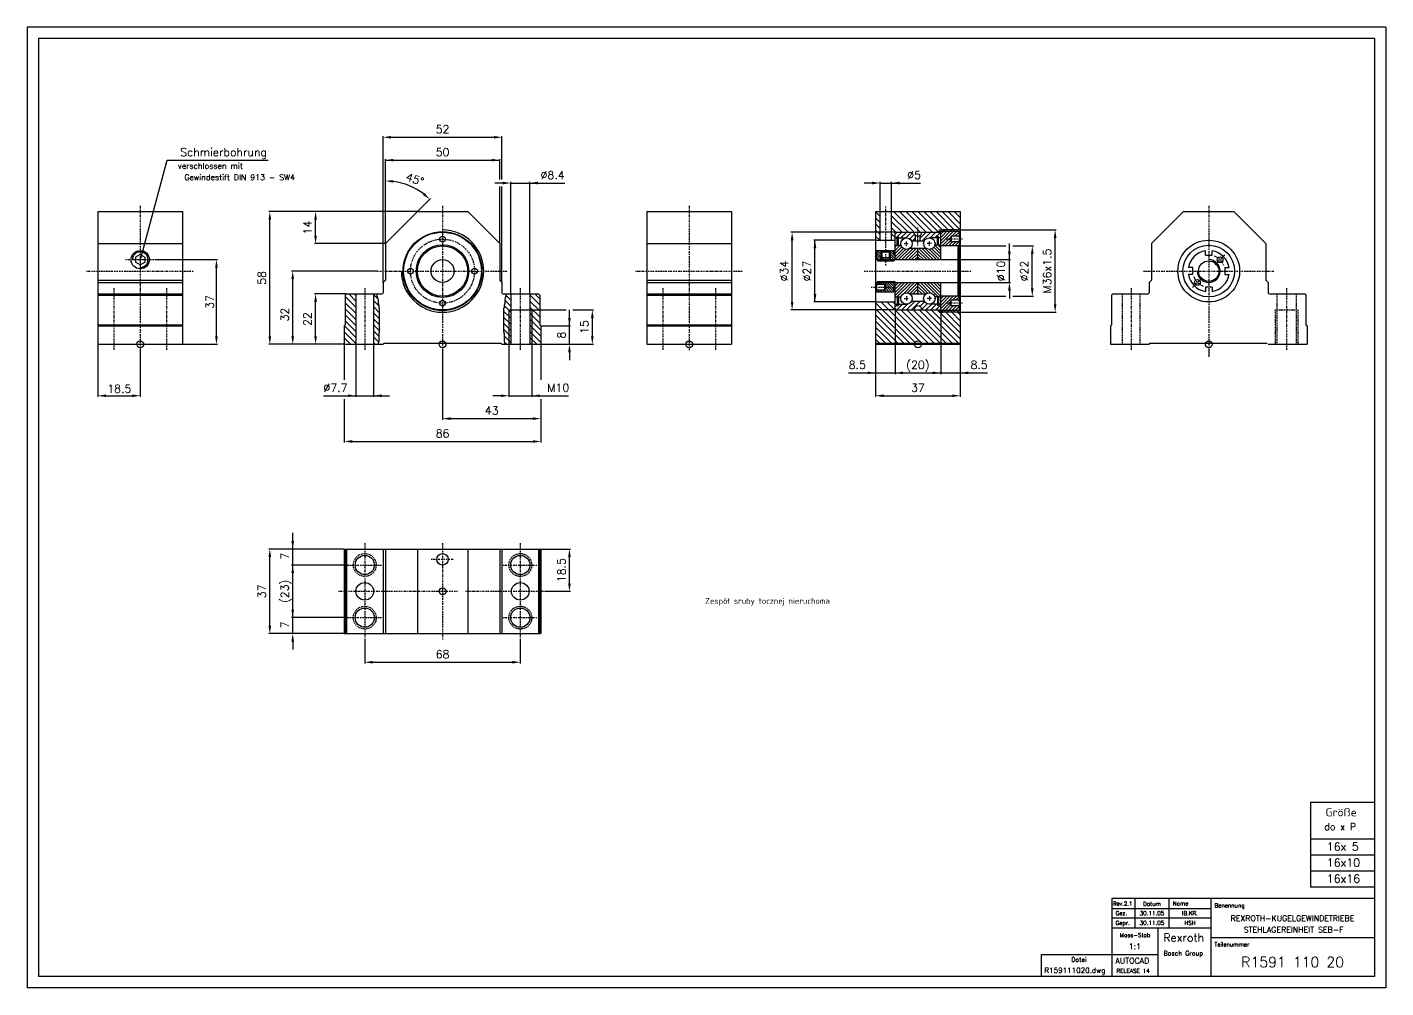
# Model space of a CAD drawing. Header units: millimetres. Extents: x 825 to 4294, y 1031 to 3282.
# Drawn here: x 826 to 1420, y 2699 to 3119 of the extents above; entities that cross this region are included whole.
import ezdxf
from ezdxf.enums import TextEntityAlignment as Align

# ---------------------------------------------------------------- set-up
doc = ezdxf.new("R2010")
doc.units = ezdxf.units.MM
for name, pattern in [('AUSGEZOGEN', [0]), ('GESTRICHELT', [0.75, 0.5, -0.25]), ('STRICHPUNKT', [1, 0.5, -0.25, 0, -0.25])]:
    doc.linetypes.add(name, pattern=pattern)
for name, color, linetype in [('B3STAR', 3, 'AUSGEZOGEN'), ('L2STAR', 2, 'AUSGEZOGEN'), ('L3STAR', 3, 'AUSGEZOGEN'), ('L5STAR', 7, 'AUSGEZOGEN'), ('M2STAR', 2, 'STRICHPUNKT'), ('S2STAR', 2, 'AUSGEZOGEN'), ('T2STAR', 2, 'AUSGEZOGEN'), ('T3STAR', 3, 'AUSGEZOGEN'), ('U2STAR', 2, 'GESTRICHELT')]:
    doc.layers.add(name, color=color, linetype=linetype)
doc.styles.add('SIMPLEX8', font='SIMPLEX8.shx')
doc.styles.get("Standard").update_dxf_attribs({"font": 'geniso.shx'})

# ---------------------------------------------------------------- blocks, each defined once
blk = doc.blocks.new('R159111020_1')
at = {"layer": 'L2STAR'}
for p, q in [((29, 15), (29, 0)), ((39, 15), (39, 0))]:
    blk.add_line(p, q, dxfattribs=at)
for points in [[(-28.69, 22), (-28.69, 20.91), (-28.43, 20.39), (-28.43, 20.13), (-28.17, 19.61), (-28.17, 18.05), (-27.91, 17.01), (-27.91, 15.97), (-27.65, 15.71), (-27.65, 5.57), (-27.91, 4.53), (-27.91, 1.41), (-28.17, 0.37), (-28.17, 0)], [(27.69, 22), (27.69, 20.91), (27.43, 20.39), (27.43, 20.13), (27.17, 19.61), (27.17, 18.05), (26.91, 17.01), (26.91, 15.97), (26.65, 15.71), (26.65, 5.57), (26.91, 4.53), (26.91, 1.41), (27.17, 0.37), (27.17, 0)]]:
    blk.add_lwpolyline(points, dxfattribs=at)
blk.add_arc((0, 32), 18, 180, 90, dxfattribs=at)
at = {"layer": 'L5STAR'}
for p, q in [((-25, 44), (-11, 58)), ((-11, 58), (11, 58)), ((11, 58), (25, 44)), ((-25, 44), (-25, 28)), ((25, 44), (25, 28)), ((-26, 27), (-25, 28)), ((-26, 27), (-26, 22.5)), ((25, 28), (26, 27)), ((26, 27), (26, 22.5)), ((-42, 22), (-42.5, 21.5)), ((-42.5, 21.5), (-42.5, 8.5)), ((-42, 22), (-26.5, 22)), ((-37.85, 22), (-37.85, 0)), ((-30.15, 22), (-30.15, 0)), ((26.5, 22), (42, 22)), ((29.8, 22), (29.8, 0)), ((38.2, 22), (38.2, 0)), ((42, 22), (42.5, 21.5)), ((42.5, 21.5), (42.5, 8.5)), ((29, 15), (39, 15)), ((-42.5, 8.5), (-43, 8)), ((-43, 8), (-43, 0)), ((-43, 8), (-43, 8)), ((42.5, 8.5), (43, 8)), ((43, 8), (43, 0)), ((43, 8), (43, 8)), ((-43, 0), (-26, 0)), ((-25.5, 0.5), (-26, 0)), ((-26, 0), (-26, 0)), ((-25.5, 0.5), (25.5, 0.5)), ((25.5, 0.5), (26, 0)), ((26, 0), (43, 0))]:
    blk.add_line(p, q, dxfattribs=at)
for centre, radius in [((0, 32), 17.25), ((0, 32), 17), ((0, 32), 11.5), ((0, 32), 11), ((0, 46), 1.25), ((0, 32), 5), ((-14, 32), 1.25), ((14, 32), 1.25), ((0, 18), 1.25)]:
    blk.add_circle(centre, radius, dxfattribs=at)
for centre, start, end in [((-26.5, 22.5), 270, 0), ((26.5, 22.5), 180, 270)]:
    blk.add_arc(centre, 0.5, start, end, dxfattribs=at)
at = {"layer": 'M2STAR'}
for p, q in [((0, 60.5), (0, -2.5)), ((-28.5, 32), (28.5, 32)), ((-34, 24.5), (-34, -2.5)), ((34, 24.5), (34, -2.5))]:
    blk.add_line(p, q, dxfattribs=at)
blk.add_circle((0, 32), 14, dxfattribs=at)
at = {"layer": 'S2STAR'}
for p, q in [((-37.85, 16.19), (-42.5, 20.84)), ((-37.85, 13.54), (-42.5, 18.19)), ((-37.85, 18.85), (-41, 22)), ((-37.85, 21.5), (-38.35, 22)), ((-28.33, 19.93), (-30.15, 21.75)), ((-27.91, 16.86), (-30.15, 19.1)), ((29.8, 16.7), (27.17, 19.33)), ((29.8, 19.35), (27.69, 21.46)), ((42.5, 17.25), (38.2, 21.55)), ((42.5, 14.6), (38.2, 18.9)), ((42.5, 19.91), (40.41, 22)), ((-37.85, 10.89), (-42.5, 15.54)), ((-37.85, 8.24), (-42.5, 12.89)), ((-27.65, 13.95), (-30.15, 16.45)), ((-27.65, 11.3), (-30.15, 13.8)), ((29.8, 11.39), (26.65, 14.55)), ((29.8, 8.74), (26.65, 11.89)), ((29.8, 14.04), (26.91, 16.94)), ((42.5, 11.95), (38.2, 16.25)), ((42.5, 9.3), (38.2, 13.6)), ((-37.85, 2.94), (-42.92, 8.01)), ((-37.85, 5.59), (-42.5, 10.24)), ((-27.65, 8.64), (-30.15, 11.15)), ((-27.65, 5.99), (-30.15, 8.49)), ((29.8, 6.09), (26.65, 9.24)), ((29.8, 3.44), (26.65, 6.59)), ((43, 6.15), (38.2, 10.95)), ((43, 3.5), (38.2, 8.3)), ((-37.85, 0.28), (-43, 5.43)), ((-40.22, 0), (-43, 2.78)), ((-27.91, 3.6), (-30.15, 5.84)), ((-28, 1.04), (-30.15, 3.19)), ((-29.61, 0), (-30.15, 0.54)), ((29.8, 0.79), (26.91, 3.68)), ((27.93, 0), (27.04, 0.9)), ((43, 0.84), (38.2, 5.64)), ((41.19, 0), (38.2, 2.99)), ((38.54, 0), (38.2, 0.34))]:
    blk.add_line(p, q, dxfattribs=at)
blk = doc.blocks.new('R159111020_2')
at = {"layer": 'L5STAR'}
for p, q in [((-18.5, 58), (18.5, 58)), ((-18.5, 58), (-18.5, 0)), ((18.5, 58), (18.5, 0)), ((-18.5, 44), (18.5, 44)), ((-18.5, 28), (18.5, 28)), ((-18.5, 27), (18.5, 27)), ((-18.5, 22), (18.5, 22)), ((-18.5, 21.5), (18.5, 21.5)), ((-18.5, 8.5), (18.5, 8.5)), ((-18.5, 8), (18.5, 8)), ((-18.5, 0), (18.5, 0))]:
    blk.add_line(p, q, dxfattribs=at)
at = {"layer": 'M2STAR'}
for p, q in [((0, 60.5), (0, -2.5)), ((-23.5, 32), (23.5, 32)), ((-11.5, 24.5), (-11.5, -2.5)), ((11.5, 24.5), (11.5, -2.5))]:
    blk.add_line(p, q, dxfattribs=at)
blk = doc.blocks.new('R159111020_21')
at = {"layer": 'L2STAR'}
for p, q in [((9.5, 50), (11, 50)), ((17.75, 49.25), (10.25, 49.25)), ((17, 50), (18.5, 50)), ((-18, 37), (-15.65, 37)), ((-16, 40.35), (-16, 41)), ((-16, 36.5), (-16, 37.9)), ((-15.65, 37.55), (-15.65, 40.7)), ((-14.75, 36.5), (-14.75, 37.2)), ((-14.25, 36.5), (-14.25, 37.2)), ((-13.75, 36.5), (-13.75, 37.2)), ((-13.25, 36.5), (-13.25, 37.2)), ((-12.35, 37.55), (-12.35, 40.7)), ((-12.35, 37), (-10, 37)), ((-12, 40.35), (-12, 41)), ((-12, 36.5), (-12, 37.9)), ((-18, 27), (-10, 27)), ((9.5, 14), (11, 14)), ((17.75, 14.75), (10.25, 14.75)), ((17, 14), (18.5, 14))]:
    blk.add_line(p, q, dxfattribs=at)
at = {"layer": 'L5STAR'}
for p, q in [((-18.5, 58), (18.5, 58)), ((-18.5, 58), (-18.5, 0)), ((-16.5, 45.5), (-16.5, 58)), ((-11.5, 45.5), (-11.5, 58)), ((18.5, 58), (18.5, 0)), ((-10, 49), (9.4, 49)), ((-10, 37), (-10, 49)), ((-1, 45.2), (-1, 47.56)), ((1, 45.2), (1, 47.56)), ((8.5, 49.25), (10.25, 49.25)), ((8.5, 49), (8.5, 49.25)), ((9.5, 48.99), (9.5, 50)), ((11, 50), (10, 49)), ((10, 37), (10, 49)), ((17, 50), (11, 50)), ((17, 50), (18, 49)), ((17.75, 49.25), (18.5, 49.25)), ((18, 49), (18, 15)), ((-18.5, 45.5), (-10, 45.5)), ((-10, 46.5), (-9, 46.5)), ((-10, 43.3), (-7.4, 43.3)), ((-9, 47), (-8.5, 47)), ((-9, 43.3), (-9, 47)), ((-8.5, 43.3), (-8.5, 47)), ((-8.5, 46.5), (-5, 46.5)), ((-3.5, 42), (3.5, 42)), ((-2.81, 45.2), (2.81, 45.2)), ((0, 37), (0, 42)), ((8.5, 46.5), (5, 46.5)), ((10, 43.3), (7.4, 43.3)), ((9, 47), (8.5, 47)), ((8.5, 43.3), (8.5, 47)), ((9, 43.3), (9, 47)), ((10, 46.5), (9, 46.5)), ((17.5, 43), (10, 43)), ((14.5, 47.25), (13.78, 46)), ((13.78, 46), (14.5, 44.75)), ((18, 47.25), (14.5, 47.25)), ((14.5, 47.25), (14.5, 44.75)), ((18, 44.75), (14.5, 44.75)), ((17.5, 43), (18, 43.5)), ((17.5, 43), (17.5, 21)), ((-18, 41), (-10.5, 41)), ((-18, 37), (-18, 41)), ((-18, 37), (-17.5, 36.5)), ((-17.5, 36.5), (-10.5, 36.5)), ((-16, 40.35), (-15.65, 40.7)), ((-16, 40.35), (-12, 40.35)), ((-16, 37.9), (-16, 40.35)), ((-16, 37.9), (-12, 37.9)), ((-15.3, 37.2), (-16, 37.9)), ((-15.65, 40.7), (-15.65, 41)), ((-15.65, 40.7), (-12.35, 40.7)), ((-15.65, 36.5), (-15.65, 37.55)), ((-15.3, 37.2), (-12.7, 37.2)), ((-15.25, 36.5), (-15.25, 37.2)), ((-12.75, 36.5), (-12.75, 37.2)), ((-12.7, 37.2), (-12, 37.9)), ((-12.35, 40.7), (-12.35, 41)), ((-12, 40.35), (-12.35, 40.7)), ((-12.35, 36.5), (-12.35, 37.55)), ((-12, 37.9), (-12, 40.35)), ((-10.5, 39), (-10.5, 41)), ((-10.5, 39), (-10, 39)), ((-10, 37), (-10.5, 36.5)), ((-9.7, 37), (9.7, 37)), ((-18, 27), (-17.5, 27.5)), ((-18, 23), (-18, 27)), ((-18, 26.25), (-14.5, 26.25)), ((-17.5, 27.5), (-10.5, 27.5)), ((-14.5, 23.75), (-14.5, 26.25)), ((-14.5, 26.25), (-13.78, 25)), ((-14.5, 23.75), (-13.78, 25)), ((-10, 27), (-10.5, 27.5)), ((-10.5, 23), (-10.5, 25)), ((-10.5, 25), (-10, 25)), ((-10, 15), (-10, 27)), ((-9.7, 27), (9.7, 27)), ((0, 22), (0, 27)), ((10, 15), (10, 27)), ((-18.5, 18.5), (-10, 18.5)), ((-18, 23.75), (-14.5, 23.75)), ((-18, 23), (-10.5, 23)), ((-10, 20.7), (-7.4, 20.7)), ((-9, 20.7), (-9, 17)), ((-8.5, 20.7), (-8.5, 17)), ((-3.5, 22), (3.5, 22)), ((-2.81, 18.8), (2.81, 18.8)), ((10, 20.7), (7.4, 20.7)), ((8.5, 20.7), (8.5, 17)), ((9, 20.7), (9, 17)), ((17.5, 21), (10, 21)), ((13.78, 18), (14.5, 19.25)), ((14.5, 16.75), (13.78, 18)), ((14.5, 16.75), (14.5, 19.25)), ((18, 19.25), (14.5, 19.25)), ((17.5, 21), (18, 20.5)), ((-10, 17.5), (-9, 17.5)), ((-10, 15), (9.4, 15)), ((-9, 17), (-8.5, 17)), ((-8.5, 17.5), (-5, 17.5)), ((8.5, 17.5), (5, 17.5)), ((9, 17), (8.5, 17)), ((8.5, 15), (8.5, 14.75)), ((8.5, 14.75), (10.25, 14.75)), ((10, 17.5), (9, 17.5)), ((9.5, 15.01), (9.5, 14)), ((11, 14), (10, 15)), ((17, 14), (11, 14)), ((18, 16.75), (14.5, 16.75)), ((17, 14), (18, 15)), ((17.75, 14.75), (18.5, 14.75)), ((-18.5, 0.5), (18.5, 0.5)), ((-18.5, 0), (18.5, 0))]:
    blk.add_line(p, q, dxfattribs=at)
for centre in [(-5, 44), (5, 44), (-5, 20), (5, 20)]:
    blk.add_circle(centre, 2.5, dxfattribs=at)
for centre, radius, start, end in [((-9.4, 48.4), 0.6, 90, 180), ((0, 49), 1.75, 180, 0), ((9.4, 48.4), 0.6, 360, 90), ((-9.7, 37.3), 0.3, 180, 270), ((9.7, 37.3), 0.3, 270, 0), ((-9.7, 26.7), 0.3, 90, 180), ((9.7, 26.7), 0.3, 0, 90), ((-9.4, 15.6), 0.6, 180, 270), ((0, 15), 1.75, 0, 180), ((9.4, 15.6), 0.6, 270, 360)]:
    blk.add_arc(centre, radius, start, end, dxfattribs=at)
at = {"layer": 'M2STAR'}
for p, q in [((-14, 34.5), (-14, 60.5)), ((0, 43.2), (0, 51)), ((-6, 44), (-4, 44)), ((-5, 43), (-5, 45)), ((6, 44), (4, 44)), ((5, 43), (5, 45)), ((19.5, 46), (12.28, 46)), ((-23.5, 32), (23.5, 32)), ((-20.5, 25), (-11.65, 25)), ((-6, 20), (-4, 20)), ((-5, 21), (-5, 19)), ((6, 20), (4, 20)), ((5, 21), (5, 19)), ((19.5, 18), (12.28, 18))]:
    blk.add_line(p, q, dxfattribs=at)
at = {"layer": 'S2STAR'}
for p, q in [((-16.5, 55.9), (-18.5, 57.9)), ((-16.5, 53.25), (-18.5, 55.25)), ((-4.29, 49), (-11.5, 56.21)), ((-6.95, 49), (-11.5, 53.55)), ((-1.64, 49), (-10.64, 58)), ((1.01, 49), (-7.99, 58)), ((3.66, 49), (-5.34, 58)), ((6.31, 49), (-2.69, 58)), ((8.71, 49.25), (-0.04, 58)), ((10.62, 50), (2.62, 58)), ((13.27, 50), (5.27, 58)), ((15.92, 50), (7.92, 58)), ((18.5, 50.07), (10.57, 58)), ((18.5, 52.72), (13.22, 58)), ((18.5, 55.37), (15.87, 58)), ((-16.5, 50.6), (-18.5, 52.6)), ((-16.5, 47.95), (-18.5, 49.95)), ((-9.6, 49), (-11.5, 50.9)), ((-10, 46.75), (-11.5, 48.25)), ((-10, 48.14), (-9.14, 49)), ((-9.52, 46.5), (-7.02, 49)), ((-7.4, 46.5), (-4.9, 49)), ((-5.28, 46.5), (-2.78, 49)), ((-3.59, 46.07), (-1.52, 48.14)), ((1, 46.42), (3.58, 49)), ((1.9, 45.2), (5.7, 49)), ((5.33, 46.5), (7.83, 49)), ((7.45, 46.5), (9.67, 48.73)), ((10, 46.7), (13.3, 50)), ((10, 45.28), (14.72, 50)), ((10, 43.87), (16.13, 50)), ((10, 48.11), (11.89, 50)), ((14.79, 47.25), (17.27, 49.73)), ((16.21, 47.25), (17.98, 49.02)), ((17.62, 47.25), (18, 47.63)), ((-16.7, 45.5), (-18.5, 47.3)), ((-10, 42.49), (-9.19, 43.3)), ((-10, 41.07), (-7.77, 43.3)), ((-10, 39.66), (-7.07, 42.59)), ((-10, 38.24), (-6.35, 41.9)), ((-8.5, 45.81), (-9, 46.31)), ((-8.5, 45.1), (-9, 45.6)), ((-8.5, 44.39), (-9, 44.89)), ((-8.5, 43.69), (-9, 44.19)), ((-8.82, 43.3), (-9, 43.48)), ((-8.5, 46.51), (-8.99, 47)), ((-8.42, 37), (-3.42, 42)), ((-7, 37), (-2, 42)), ((-5.59, 37), (-0.59, 42)), ((-2.34, 45.2), (-1, 46.54)), ((5.26, 37), (0.26, 42)), ((6.67, 37), (1.67, 42)), ((8.08, 37), (3.08, 42)), ((10, 37.91), (6.14, 41.77)), ((10, 39.33), (6.92, 42.4)), ((10, 40.74), (7.44, 43.3)), ((9, 45.98), (8.5, 46.48)), ((9, 45.28), (8.5, 45.78)), ((9, 44.57), (8.5, 45.07)), ((9, 43.86), (8.5, 44.36)), ((8.86, 43.3), (8.5, 43.66)), ((9, 46.69), (8.69, 47)), ((10, 42.16), (8.86, 43.3)), ((9.57, 46.5), (10, 46.93)), ((10.54, 43), (14.1, 46.55)), ((11.96, 43), (14.21, 45.25)), ((13.37, 43), (15.12, 44.75)), ((14.79, 43), (16.54, 44.75)), ((16.2, 43), (17.95, 44.75)), ((-16, 38.13), (-18, 40.13)), ((-15.65, 36.72), (-18, 39.07)), ((-16.49, 36.5), (-18, 38.01)), ((-16, 39.19), (-17.81, 41)), ((-16, 40.25), (-16.75, 41)), ((-10, 38.5), (-12, 40.5)), ((-10, 37.43), (-12, 39.43)), ((-10.31, 36.69), (-12, 38.37)), ((-11.19, 36.5), (-12, 37.31)), ((-10.5, 40.06), (-11.44, 41)), ((-9.77, 37.07), (-5.31, 41.52)), ((-4.17, 37), (0, 41.17)), ((-2.76, 37), (0, 39.76)), ((-1.35, 37), (0, 38.35)), ((3.84, 37), (0, 40.84)), ((2.43, 37), (0, 39.43)), ((1.01, 37), (0, 38.01)), ((9.5, 37), (5, 41.5)), ((-17.91, 26.25), (-18, 26.34)), ((-16.85, 26.25), (-17.8, 27.2)), ((-15.79, 26.25), (-17.04, 27.5)), ((-14.73, 26.25), (-15.98, 27.5)), ((-10.5, 23.09), (-14.91, 27.5)), ((-14.5, 24.96), (-14.54, 25)), ((-13.6, 23), (-14.44, 23.85)), ((-12.54, 23), (-14.06, 24.52)), ((-10.5, 24.15), (-13.85, 27.5)), ((-11.48, 23), (-13.48, 25)), ((-10.29, 25), (-12.79, 27.5)), ((-10, 25.77), (-11.73, 27.5)), ((-10, 26.83), (-10.17, 27)), ((-10, 21.27), (-4.27, 27)), ((-10, 25.52), (-8.52, 27)), ((-10, 24.1), (-7.1, 27)), ((-10, 22.69), (-5.69, 27)), ((-9.16, 20.7), (-2.86, 27)), ((-6.33, 22.12), (-1.45, 27)), ((-4.57, 22.46), (-0.03, 27)), ((-3.57, 22.05), (0, 25.62)), ((-2.2, 22), (0, 24.2)), ((4.3, 22.4), (0, 26.7)), ((3.29, 22), (0, 25.29)), ((1.87, 22), (0, 23.87)), ((5.72, 22.39), (1.11, 27)), ((8.83, 20.7), (2.53, 27)), ((10, 20.94), (3.94, 27)), ((10, 22.36), (5.36, 27)), ((10, 23.77), (6.77, 27)), ((10, 25.19), (8.19, 27)), ((10, 26.6), (9.6, 27)), ((-0.87, 0.5), (-18.5, 18.13)), ((-17.84, 23), (-18, 23.16)), ((-16.78, 23), (-17.53, 23.75)), ((-15.72, 23), (-16.47, 23.75)), ((1.78, 0.5), (-16.22, 18.5)), ((-14.66, 23), (-15.41, 23.75)), ((4.43, 0.5), (-13.57, 18.5)), ((-10, 17.58), (-10.92, 18.5)), ((-8.5, 19.64), (-9, 20.14)), ((-8.5, 18.94), (-9, 19.44)), ((-8.5, 18.23), (-9, 18.73)), ((-8.5, 17.52), (-9, 18.02)), ((-8.5, 20.35), (-8.85, 20.7)), ((-7.75, 20.7), (-7.12, 21.33)), ((-4.96, 15), (-1.16, 18.8)), ((-2.84, 15), (0.96, 18.8)), ((-0.79, 22), (0, 22.79)), ((0.46, 22), (0, 22.46)), ((0.83, 16.54), (2.91, 18.63)), ((7.41, 20.7), (7.39, 20.72)), ((9, 19.82), (8.5, 20.32)), ((9, 19.11), (8.5, 19.61)), ((9, 18.41), (8.5, 18.91)), ((9, 17.7), (8.5, 18.2)), ((9, 20.53), (8.83, 20.7)), ((10, 17), (14, 21)), ((10, 15.59), (15.41, 21)), ((10, 19.83), (11.17, 21)), ((10, 18.41), (12.59, 21)), ((10.41, 14.59), (13.8, 17.97)), ((15.08, 19.25), (16.83, 21)), ((16.49, 19.25), (17.87, 20.63)), ((-3.52, 0.5), (-18.5, 15.48)), ((-6.18, 0.5), (-18.5, 12.82)), ((-10, 16.32), (-9, 17.32)), ((-9.2, 15), (-6.7, 17.5)), ((-8.68, 17), (-9, 17.32)), ((7.08, 0.5), (-7.42, 15)), ((-7.08, 15), (-4.54, 17.54)), ((9.73, 0.5), (-4.77, 15)), ((12.39, 0.5), (-2.11, 15)), ((15.04, 0.5), (0.54, 15)), ((1.72, 15.32), (4.08, 17.68)), ((17.69, 0.5), (3.19, 15)), ((3.52, 15), (6.02, 17.5)), ((5.65, 15), (8.14, 17.49)), ((18.5, 2.34), (5.84, 15)), ((7.77, 15), (10, 17.23)), ((8.99, 17), (8.5, 17.49)), ((18.5, 4.99), (8.74, 14.75)), ((11.24, 14), (14.31, 17.07)), ((18.5, 7.64), (12.14, 14)), ((12.66, 14), (15.41, 16.75)), ((14.07, 14), (16.82, 16.75)), ((18.5, 10.3), (14.8, 14)), ((15.48, 14), (18, 16.52)), ((18.5, 12.95), (17.22, 14.22)), ((-8.83, 0.5), (-18.5, 10.17)), ((-11.48, 0.5), (-18.5, 7.52)), ((-14.13, 0.5), (-18.5, 4.87)), ((-16.78, 0.5), (-18.5, 2.22))]:
    blk.add_line(p, q, dxfattribs=at)
blk = doc.blocks.new('R159111020_3')
at = {"layer": 'L2STAR'}
blk.add_arc((0, 37), 3.4, 270, 180, dxfattribs=at)
at = {"layer": 'L5STAR'}
for p, q in [((-18.5, 58), (18.5, 58)), ((-18.5, 58), (-18.5, 0)), ((18.5, 58), (18.5, 0)), ((-18.5, 44), (18.5, 44)), ((0, 39.31), (-2, 38.15)), ((-2, 38.15), (-2, 35.85)), ((0, 34.69), (-2, 35.85)), ((0, 39.31), (2, 38.15)), ((0, 34.69), (2, 35.85)), ((2, 38.15), (2, 35.85)), ((-18.5, 28), (18.5, 28)), ((-18.5, 27), (18.5, 27)), ((-18.5, 22), (18.5, 22)), ((-18.5, 21.5), (18.5, 21.5)), ((-18.5, 8.5), (18.5, 8.5)), ((-18.5, 8), (18.5, 8)), ((-18.5, 0), (18.5, 0))]:
    blk.add_line(p, q, dxfattribs=at)
blk.add_circle((0, 37), 4, dxfattribs=at)
at = {"layer": 'M2STAR'}
for p, q in [((0, 60.5), (0, -2.5)), ((-6.5, 37), (6.5, 37)), ((-23.5, 32), (23.5, 32)), ((-11.5, 24.5), (-11.5, -2.5)), ((11.5, 24.5), (11.5, -2.5))]:
    blk.add_line(p, q, dxfattribs=at)
blk = doc.blocks.new('R159111020_5')
at = {"layer": 'L5STAR'}
for p, q in [((-43, 18.5), (43, 18.5)), ((-43, 18.5), (-43, -18.5)), ((-42.5, 18.5), (-42.5, -18.5)), ((-42, 18.5), (-42, -18.5)), ((-26, 18.5), (-26, -18.5)), ((-25, 18.5), (-25, -18.5)), ((-11, 18.5), (-11, -18.5)), ((11, 18.5), (11, -18.5)), ((25, 18.5), (25, -18.5)), ((25, 18.5), (25, -18.5)), ((26, 18.5), (26, -18.5)), ((26, 18.5), (26, -18.5)), ((42, 18.5), (42, -18.5)), ((42.5, 18.5), (42.5, -18.5)), ((43, 18.5), (43, -18.5)), ((-43, -18.5), (43, -18.5))]:
    blk.add_line(p, q, dxfattribs=at)
for centre, radius in [((-34, 11.5), 4.2), ((0, 14), 2.5), ((34, 11.5), 4.2), ((-34, 0), 3.85), ((34, 0), 3.85), ((-34, -11.5), 4.2), ((34, -11.5), 4.2)]:
    blk.add_circle(centre, radius, dxfattribs=at)
at = {"layer": 'M2STAR'}
for p, q in [((-34, 21), (-34, -21)), ((0, 21), (0, -21)), ((34, 21), (34, -21)), ((-5, 14), (5, 14)), ((-41.5, 11.5), (-26.5, 11.5)), ((26.5, 11.5), (41.5, 11.5)), ((-45.5, 0), (6.53, 0)), ((10, 0), (45.5, 0)), ((-41.5, -11.5), (-26.5, -11.5)), ((26.5, -11.5), (41.5, -11.5))]:
    blk.add_line(p, q, dxfattribs=at)
at = {"layer": 'U2STAR'}
for centre in [(-34, 11.5), (34, 11.5), (-34, -11.5), (34, -11.5)]:
    blk.add_circle(centre, 5, dxfattribs=at)
blk = doc.blocks.new('R159111020_6')
at = {"layer": 'L2STAR'}
blk.add_arc((0, 32), 5, 180, 90, dxfattribs=at)
at = {"layer": 'L5STAR'}
for p, q in [((-25, 44), (-11, 58)), ((-11, 58), (11, 58)), ((11, 58), (25, 44)), ((-25, 44), (-25, 28)), ((25, 44), (25, 28)), ((-1.5, 39), (-1.5, 40.87)), ((-1.5, 39), (1.5, 39)), ((1.5, 39), (1.5, 40.87)), ((-7, 33.5), (-8.87, 33.5)), ((-7, 30.5), (-8.87, 30.5)), ((-7, 30.5), (-7, 33.5)), ((7, 33.5), (7, 30.5)), ((7, 33.5), (8.87, 33.5)), ((7, 30.5), (8.87, 30.5)), ((-26, 27), (-25, 28)), ((-26, 27), (-26, 22.5)), ((1.5, 25), (-1.5, 25)), ((-1.5, 25), (-1.5, 23.13)), ((1.5, 25), (1.5, 23.13)), ((25, 28), (26, 27)), ((26, 27), (26, 22.5)), ((-42, 22), (-42.5, 21.5)), ((-42.5, 21.5), (-42.5, 8.5)), ((-42, 22), (-26.5, 22)), ((26.5, 22), (42, 22)), ((42, 22), (42.5, 21.5)), ((42.5, 21.5), (42.5, 8.5)), ((-42.5, 8.5), (-43, 8)), ((-43, 8), (-43, 0)), ((-43, 8), (-43, 8)), ((42.5, 8.5), (43, 8)), ((43, 8), (43, 0)), ((43, 8), (43, 8)), ((-43, 0), (-26, 0)), ((-25.5, 0.5), (-26, 0)), ((-26, 0), (-26, 0)), ((-25.5, 0.5), (25.5, 0.5)), ((26, 0), (43, 0))]:
    blk.add_line(p, q, dxfattribs=at)
for centre, radius in [((0, 32), 13.5), ((0, 32), 11.3), ((0, 32), 4.5), ((4.95, 36.95), 1.25), ((-4.95, 27.05), 1.25)]:
    blk.add_circle(centre, radius, dxfattribs=at)
for centre, radius, start, end in [((0, 32), 9, 99.59407, 170.40593), ((0, 32), 9, 9.59407, 80.40593), ((0, 32), 9, 189.59407, 260.40593), ((0, 32), 9, 279.59407, 350.40593), ((-26.5, 22.5), 0.5, 270, 0), ((26.5, 22.5), 0.5, 180, 270)]:
    blk.add_arc(centre, radius, start, end, dxfattribs=at)
at = {"layer": 'M2STAR'}
for p, q in [((0, 60.5), (0, -2.5)), ((2.83, 34.83), (7.07, 39.07)), ((-28.5, 32), (28.5, 32)), ((-34, 24.5), (-34, -2.5)), ((-7.07, 24.93), (-2.83, 29.17)), ((34, 24.5), (34, -2.5))]:
    blk.add_line(p, q, dxfattribs=at)
for start, end in [(20.25275, 69.74725), (200.25275, 249.74725)]:
    blk.add_arc((0, 32), 7, start, end, dxfattribs=at)
at = {"layer": 'U2STAR'}
for p, q in [((-37.85, 22), (-37.85, 0)), ((-30.15, 22), (-30.15, 0)), ((29.8, 22), (29.8, 0)), ((38.2, 22), (38.2, 0)), ((29, 15), (39, 15)), ((29, 15), (29, 0)), ((39, 15), (39, 0))]:
    blk.add_line(p, q, dxfattribs=at)

msp = doc.modelspace()

# ---------------------------------------------------------------- linework, layer by layer
at = {"layer": 'B3STAR', "color": 2}
for p, q in [((981.12162, 3007.18831), (981.12162, 3071.18831)), ((1033.12162, 3052.18831), (1033.12162, 3071.18831)), ((984.62162, 3070.68831), (1029.62162, 3070.68831)), ((875.0469, 3017.18831), (886.70269, 3060.68831)), ((886.70269, 3060.68831), (930.82153, 3060.68831)), ((982.12162, 3024.28831), (982.12162, 3061.18831)), ((982.12162, 3060.68831), (1032.12162, 3060.68831)), ((1032.12162, 3052.18831), (1032.12162, 3061.18831)), ((1033.42162, 3050.68831), (1029.92162, 3050.68831)), ((1032.12162, 3024.28831), (1032.12162, 3049.18831)), ((1033.12162, 3007.18831), (1033.12162, 3049.18831)), ((1036.92162, 3002.18831), (1036.92162, 3051.18831)), ((1036.92162, 3050.68831), (1060.57829, 3050.68831)), ((1045.32162, 3002.28831), (1045.32162, 3051.18831)), ((1194.95844, 3050.68831), (1191.45844, 3050.68831)), ((1198.45844, 3038.28831), (1198.45844, 3051.18831)), ((1198.45844, 3050.68831), (1210.45844, 3050.68831)), ((1203.45844, 3038.28831), (1203.45844, 3051.18831)), ((1210.45844, 3050.68831), (1216.04844, 3050.68831)), ((996.19233, 3038.25902), (1001.87461, 3043.94129)), ((996.02162, 3038.18831), (931.12162, 3038.18831)), ((931.62162, 2983.68831), (931.62162, 3034.68831)), ((951.62162, 3027.68831), (951.62162, 3034.68831)), ((1233.45844, 3030.18831), (1275.45844, 3030.18831)), ((982.02162, 3024.18831), (951.12162, 3024.18831)), ((1204.95844, 3029.18831), (1159.45844, 3029.18831)), ((1159.95844, 2998.68831), (1159.95844, 3025.68831)), ((1196.45844, 3025.68831), (1169.45844, 3025.68831)), ((1169.95844, 2998.68831), (1169.95844, 3025.68831)), ((1254.95844, 3007.18831), (1254.95844, 3024.18831)), ((1274.95844, 2997.68831), (1274.95844, 3026.68831)), ((1232.45844, 3023.18831), (1253.45844, 3023.18831)), ((1256.45844, 3023.18831), (1265.45844, 3023.18831)), ((1264.95844, 3004.68831), (1264.95844, 3019.68831)), ((881.55844, 3017.18831), (908.78801, 3017.18831)), ((908.28801, 2983.68831), (908.28801, 3013.68831)), ((978.52162, 3012.18831), (941.12162, 3012.18831)), ((1224.95844, 3017.18831), (1255.45844, 3017.18831)), ((941.62162, 2983.68831), (941.62162, 3008.68831)), ((1224.95844, 3007.18831), (1255.45844, 3007.18831)), ((965.02162, 3002.18831), (951.12162, 3002.18831)), ((1232.45844, 3001.18831), (1253.45844, 3001.18831)), ((1254.95844, 3003.68831), (1254.95844, 3000.18831)), ((1256.45844, 3001.18831), (1265.45844, 3001.18831)), ((951.62162, 2983.68831), (951.62162, 2998.68831)), ((1046.22162, 2995.18831), (1061.12162, 2995.18831)), ((1062.62162, 2980.18831), (1062.62162, 2995.18831)), ((1064.12162, 2995.18831), (1073.12162, 2995.18831)), ((1204.95844, 2995.18831), (1159.45844, 2995.18831)), ((1196.45844, 2998.68831), (1169.45844, 2998.68831)), ((1204.95844, 2995.08831), (1204.95844, 2967.18831)), ((1224.95844, 2995.18831), (1224.95844, 2967.18831)), ((1233.45844, 2994.18831), (1275.45844, 2994.18831)), ((1050.22162, 2988.18831), (1063.12162, 2988.18831)), ((1072.62162, 2983.68831), (1072.62162, 2991.68831)), ((856.45844, 2980.08831), (856.45844, 2957.18831)), ((874.95844, 2977.58831), (874.95844, 2957.18831)), ((893.55844, 2980.18831), (908.78801, 2980.18831)), ((964.02162, 2980.18831), (931.12162, 2980.18831)), ((964.12162, 2980.08831), (964.12162, 2964.68831)), ((969.27162, 2980.08831), (969.27162, 2957.18831)), ((976.97162, 2980.08831), (976.97162, 2957.18831)), ((1007.12162, 2977.58831), (1007.12162, 2974.68831)), ((1036.12162, 2980.08831), (1036.12162, 2957.18831)), ((1046.12162, 2980.08831), (1046.12162, 2957.18831)), ((1050.12162, 2980.08831), (1050.12162, 2964.68831)), ((1050.22162, 2980.18831), (1073.12162, 2980.18831)), ((1062.62162, 2976.68831), (1062.62162, 2973.18831)), ((1196.45844, 2980.08831), (1196.45844, 2957.18831)), ((1233.45844, 2980.08831), (1233.45844, 2957.18831)), ((1342.12162, 2977.58831), (1342.12162, 2974.68831)), ((1007.12162, 2974.68831), (1007.12162, 2947.18831)), ((1184.64061, 2967.68831), (1245.38177, 2967.68831)), ((859.95844, 2957.68831), (871.45844, 2957.68831)), ((955.03456, 2957.68831), (983.97162, 2957.68831)), ((964.12162, 2956.18831), (964.12162, 2937.18831)), ((1032.62162, 2957.68831), (1029.12162, 2957.68831)), ((1036.12162, 2957.68831), (1062.21162, 2957.68831)), ((1050.12162, 2956.18831), (1050.12162, 2937.18831)), ((1199.95844, 2957.68831), (1229.95844, 2957.68831)), ((1010.62162, 2947.68831), (1046.62162, 2947.68831)), ((967.62162, 2937.68831), (1046.62162, 2937.68831)), ((941.62162, 2853.68831), (941.62162, 2897.68831)), ((964.02162, 2890.68831), (931.12162, 2890.68831)), ((931.62162, 2857.18831), (931.62162, 2887.18831)), ((1050.22162, 2890.68831), (1063.12162, 2890.68831)), ((1062.62162, 2875.68831), (1062.62162, 2887.18831)), ((965.52162, 2883.68831), (941.12162, 2883.68831)), ((1052.72162, 2872.18831), (1063.12162, 2872.18831)), ((965.52162, 2860.68831), (941.12162, 2860.68831)), ((964.02162, 2853.68831), (931.12162, 2853.68831)), ((941.62162, 2850.18831), (941.62162, 2846.68831)), ((973.12162, 2851.08831), (973.12162, 2840.68831)), ((1041.12162, 2851.08831), (1041.12162, 2840.68831)), ((976.62162, 2841.18831), (1037.62162, 2841.18831))]:
    msp.add_line(p, q, dxfattribs=at)
at = {"layer": 'B3STAR'}
for centre in [(874.95844, 2980.18831), (1007.12162, 2980.18831), (1114.95844, 2980.18831), (1214.95844, 2980.18831), (1342.12162, 2980.18831), (1007.12162, 2872.18831)]:
    msp.add_circle(centre, 1.5, dxfattribs=at)
at = {"layer": 'B3STAR', "color": 2}
msp.add_arc((982.12162, 3024.18831), 27.43494, 52.31444937, 82.68555063, dxfattribs=at)
for points in [[(984.62162, 3071.27164), (984.62162, 3070.10498), (981.12162, 3070.68831)], [(1029.62162, 3071.27164), (1029.62162, 3070.10498), (1033.12162, 3070.68831)], [(985.62162, 3061.27164), (985.62162, 3060.10498), (982.12162, 3060.68831)], [(1028.62162, 3061.27164), (1028.62162, 3060.10498), (1032.12162, 3060.68831)], [(985.57728, 3050.81785), (985.6517, 3051.98214), (982.12162, 3051.62325)], [(1033.42162, 3051.27164), (1033.42162, 3050.10498), (1036.92162, 3050.68831)], [(1048.82162, 3051.27164), (1048.82162, 3050.10498), (1045.32162, 3050.68831)], [(1194.95844, 3051.27164), (1194.95844, 3050.10498), (1198.45844, 3050.68831)], [(1206.95844, 3051.27164), (1206.95844, 3050.10498), (1203.45844, 3050.68831)], [(999.27868, 3046.33766), (998.50803, 3045.46176), (1001.52105, 3043.58774)], [(931.03829, 3034.68831), (932.20495, 3034.68831), (931.62162, 3038.18831)], [(951.03829, 3034.68831), (952.20495, 3034.68831), (951.62162, 3038.18831)], [(1274.37511, 3026.68831), (1275.54177, 3026.68831), (1274.95844, 3030.18831)], [(951.03829, 3027.68831), (952.20495, 3027.68831), (951.62162, 3024.18831)], [(1159.37511, 3025.68831), (1160.54177, 3025.68831), (1159.95844, 3029.18831)], [(1169.37511, 3022.18831), (1170.54177, 3022.18831), (1169.95844, 3025.68831)], [(1254.37511, 3020.68831), (1255.54177, 3020.68831), (1254.95844, 3017.18831)], [(1264.37511, 3019.68831), (1265.54177, 3019.68831), (1264.95844, 3023.18831)], [(907.70468, 3013.68831), (908.87134, 3013.68831), (908.28801, 3017.18831)], [(941.03829, 3008.68831), (942.20495, 3008.68831), (941.62162, 3012.18831)], [(1254.37511, 3003.68831), (1255.54177, 3003.68831), (1254.95844, 3007.18831)], [(951.03829, 2998.68831), (952.20495, 2998.68831), (951.62162, 3002.18831)], [(1169.37511, 3002.18831), (1170.54177, 3002.18831), (1169.95844, 2998.68831)], [(1264.37511, 3004.68831), (1265.54177, 3004.68831), (1264.95844, 3001.18831)], [(1072.03829, 2991.68831), (1073.20495, 2991.68831), (1072.62162, 2995.18831)], [(1159.37511, 2998.68831), (1160.54177, 2998.68831), (1159.95844, 2995.18831)], [(1274.37511, 2997.68831), (1275.54177, 2997.68831), (1274.95844, 2994.18831)], [(1062.03829, 2991.68831), (1063.20495, 2991.68831), (1062.62162, 2988.18831)], [(907.70468, 2983.68831), (908.87134, 2983.68831), (908.28801, 2980.18831)], [(931.03829, 2983.68831), (932.20495, 2983.68831), (931.62162, 2980.18831)], [(941.03829, 2983.68831), (942.20495, 2983.68831), (941.62162, 2980.18831)], [(951.03829, 2983.68831), (952.20495, 2983.68831), (951.62162, 2980.18831)], [(1072.03829, 2983.68831), (1073.20495, 2983.68831), (1072.62162, 2980.18831)], [(1062.03829, 2976.68831), (1063.20495, 2976.68831), (1062.62162, 2980.18831)], [(1192.95844, 2968.27164), (1192.95844, 2967.10498), (1196.45844, 2967.68831)], [(1208.45844, 2968.27164), (1208.45844, 2967.10498), (1204.95844, 2967.68831)], [(1221.45844, 2968.27164), (1221.45844, 2967.10498), (1224.95844, 2967.68831)], [(1236.95844, 2968.27164), (1236.95844, 2967.10498), (1233.45844, 2967.68831)], [(859.95844, 2958.27164), (859.95844, 2957.10498), (856.45844, 2957.68831)], [(871.45844, 2958.27164), (871.45844, 2957.10498), (874.95844, 2957.68831)], [(965.77162, 2958.27164), (965.77162, 2957.10498), (969.27162, 2957.68831)], [(980.47162, 2958.27164), (980.47162, 2957.10498), (976.97162, 2957.68831)], [(1032.62162, 2958.27164), (1032.62162, 2957.10498), (1036.12162, 2957.68831)], [(1049.62162, 2958.27164), (1049.62162, 2957.10498), (1046.12162, 2957.68831)], [(1199.95844, 2958.27164), (1199.95844, 2957.10498), (1196.45844, 2957.68831)], [(1229.95844, 2958.27164), (1229.95844, 2957.10498), (1233.45844, 2957.68831)], [(1010.62162, 2948.27164), (1010.62162, 2947.10498), (1007.12162, 2947.68831)], [(1046.62162, 2948.27164), (1046.62162, 2947.10498), (1050.12162, 2947.68831)], [(967.62162, 2938.27164), (967.62162, 2937.10498), (964.12162, 2937.68831)], [(1046.62162, 2938.27164), (1046.62162, 2937.10498), (1050.12162, 2937.68831)], [(941.03829, 2894.18831), (942.20495, 2894.18831), (941.62162, 2890.68831)], [(931.03829, 2887.18831), (932.20495, 2887.18831), (931.62162, 2890.68831)], [(1062.03829, 2887.18831), (1063.20495, 2887.18831), (1062.62162, 2890.68831)], [(941.03829, 2880.18831), (942.20495, 2880.18831), (941.62162, 2883.68831)], [(1062.03829, 2875.68831), (1063.20495, 2875.68831), (1062.62162, 2872.18831)], [(941.03829, 2864.18831), (942.20495, 2864.18831), (941.62162, 2860.68831)], [(931.03829, 2857.18831), (932.20495, 2857.18831), (931.62162, 2853.68831)], [(941.03829, 2850.18831), (942.20495, 2850.18831), (941.62162, 2853.68831)], [(976.62162, 2841.77164), (976.62162, 2840.60498), (973.12162, 2841.18831)], [(1037.62162, 2841.77164), (1037.62162, 2840.60498), (1041.12162, 2841.18831)]]:
    msp.add_solid(points, dxfattribs=at)
at = {"layer": 'L2STAR'}
for p, q in [((825.5313, 3118.83241), (825.5313, 2698.83241)), ((1419.5313, 3118.83241), (825.5313, 3118.83241)), ((1419.5313, 3118.83241), (1419.5313, 2698.83241)), ((1419.5313, 2698.83241), (825.5313, 2698.83241))]:
    msp.add_line(p, q, dxfattribs=at)
at = {"layer": 'L3STAR'}
for p, q in [((830.5313, 3113.83241), (830.5313, 2703.83241)), ((1414.5313, 3113.83241), (830.5313, 3113.83241)), ((1414.5313, 3113.83241), (1414.5313, 2703.83241)), ((1386.5313, 2779.83234), (1386.5313, 2742.83234)), ((1414.5313, 2779.83234), (1386.5313, 2779.83234)), ((1414.5313, 2763.83234), (1386.5313, 2763.83234)), ((1414.5313, 2756.83234), (1386.5313, 2756.83234)), ((1414.5313, 2749.83234), (1386.5313, 2749.83234)), ((1414.5313, 2742.83234), (1386.5313, 2742.83234)), ((1299.7813, 2737.83234), (1299.7813, 2703.83241)), ((1414.5313, 2737.83234), (1299.7813, 2737.83234)), ((1299.7813, 2733.58234), (1343.0313, 2733.58234)), ((1309.7813, 2737.83234), (1309.7813, 2725.08234)), ((1324.7813, 2725.08234), (1324.7813, 2737.83234)), ((1343.0313, 2737.83234), (1343.0313, 2703.83241)), ((1343.0313, 2729.33234), (1299.7813, 2729.33234)), ((1299.7813, 2725.08234), (1343.0313, 2725.08234)), ((1319.7813, 2725.08234), (1319.7813, 2703.83241)), ((1343.0313, 2720.83234), (1414.5313, 2720.83234)), ((1268.7813, 2713.37625), (1268.7813, 2703.83241)), ((1268.7813, 2713.37625), (1299.7813, 2713.37625)), ((1299.7813, 2713.37625), (1319.7813, 2713.37625)), ((1414.5313, 2703.83241), (830.5313, 2703.83241))]:
    msp.add_line(p, q, dxfattribs=at)

# ---------------------------------------------------------------- block references
for name, p in [('R159111020_3', (874.95844, 2980.18831)), ('R159111020_1', (1007.12162, 2980.18831)), ('R159111020_2', (1114.95844, 2980.18831)), ('R159111020_21', (1214.95844, 2980.18831)), ('R159111020_6', (1342.12162, 2980.18831)), ('R159111020_5', (1007.12162, 2872.18831))]:
    msp.add_blockref(name, p)

# ---------------------------------------------------------------- texts
at = {"insert": (1121.94478, 2869.23417), "char_height": 2.5, "attachment_point": 1}
msp.add_mtext_dynamic_manual_height_columns('Zespół sruby tocznej nieruchoma', width=219.3008758, gutter_width=12.5, heights=[0], dxfattribs=at)
at = {"layer": 'B3STAR', "style": 'SIMPLEX8'}
for s, height, p in [('52', 3.5, (1007.12162, 3074.18831)), ('Schmierbohrung ', 3.5, (912.61945, 3064.18831)), ('50', 3.5, (1007.12162, 3064.18831)), ('verschlossen mit', 2.5, (905.61945, 3058.18831)), ('Gewindestift DIN 913 - SW4', 2.5, (918.41945, 3053.18831)), ('%%c8.4', 3.5, (1055.24495, 3054.18831)), ('%%c5', 3.5, (1213.29844, 3054.18831)), ('8.5', 3.5, (1188.46511, 2971.18831)), ('(20)', 3.5, (1214.95844, 2971.18831)), ('8.5', 3.5, (1241.71511, 2971.18831)), ('%%c7.7', 3.5, (960.31162, 2961.18831)), ('M10', 3.5, (1057.71162, 2961.18831)), ('37', 3.5, (1214.95844, 2961.18831)), ('43', 3.5, (1028.62162, 2951.18831)), ('86', 3.5, (1007.12162, 2941.18831)), ('68', 3.5, (1007.12162, 2844.68831))]:
    msp.add_text(s, height=height, dxfattribs=at).set_placement(p, align=Align.MIDDLE_CENTER)
for s, rotation, p in [('45%%d', 340.86092101, (995.03899, 3052.32398)), ('14', 90, (948.12162, 3031.18831)), ('M36x1.5', 90, (1271.45844, 3012.18831)), ('58', 90, (928.12162, 3009.18831)), ('%%c34', 90, (1156.45844, 3012.18831)), ('%%C27', 90, (1166.45844, 3012.18831)), ('%%c10', 90, (1251.24989, 3012.23606)), ('%%c22', 90, (1261.45844, 3012.18831)), ('32', 90, (938.12162, 2993.18831)), ('22', 90, (948.12162, 2991.18831)), ('15', 90, (1069.12162, 2987.68831)), ('8', 90, (1059.12162, 2984.19498)), ('7', 90, (938.12162, 2887.52831)), ('18.5', 90, (1059.12162, 2881.43831)), ('(23)', 90, (938.12162, 2872.18831)), ('37', 90, (928.12162, 2872.18831)), ('7', 90, (938.12162, 2857.52831))]:
    msp.add_text(s, height=3.5, rotation=rotation, dxfattribs=at).set_placement(p, align=Align.MIDDLE_CENTER)
at = {"layer": 'B3STAR', "insert": (905.35299, 2998.68831), "char_height": 3.5, "attachment_point": 5, "rotation": 90, "style": 'SIMPLEX8'}
msp.add_mtext('37', dxfattribs=at)
at = {"layer": 'B3STAR', "insert": (865.79989, 2960.75768), "char_height": 3.5, "attachment_point": 5, "style": 'SIMPLEX8'}
msp.add_mtext('18.5', dxfattribs=at)
at = {"layer": 'L5STAR', "color": 7, "style": 'SIMPLEX8'}
for s, height, p in [('Rexroth', 3.5, (1322.24159, 2719.03316)), ('Bosch Group', 2, (1322.3735, 2712.94802))]:
    msp.add_text(s, height=height, dxfattribs=at).set_placement(p)
at = {"layer": 'T2STAR', "style": 'SIMPLEX8'}
for s, height, p in [('Größe', 3.5, (1393.1303, 2773.80734)), ('do x P', 3, (1392.6303, 2767.80734)), ('16x 5', 3.5, (1393.7303, 2758.80734)), ('16x10', 3.5, (1393.7303, 2751.80734)), ('16x16', 3.5, (1393.7303, 2744.80734)), ('Rev.2.1', 1.7, (1300.2803, 2734.80734)), ('Name', 1.8, (1326.3803, 2734.80734)), ('Benennung', 1.8, (1344.6303, 2733.93234)), ('Gez.', 1.8, (1301.3803, 2730.55734)), ('Gepr.', 1.8, (1301.3803, 2726.30734)), ('Teilenummer', 1.8, (1344.6303, 2716.93244)), ('Datei', 2, (1281.9934, 2710.19008)), ('AUTOCAD', 2.5, (1301.31684, 2709.42717)), ('R159111020.dwg', 2.3, (1270.23671, 2705.32792)), ('RELEASE 14', 1.8, (1301.73671, 2705.32792))]:
    msp.add_text(s, height=height, dxfattribs=at).set_placement(p)
for s, height, p in [('Datum', 1.8, (1317.2813, 2735.52744)), ('30.11.05', 1.8, (1317.2813, 2731.45744)), ('30.11.05', 1.8, (1317.2813, 2727.20744)), ('IB.KR.', 1.8, (1333.9063, 2731.45744)), ('HSH', 1.8, (1333.9063, 2727.20744)), ('Mass-Stab', 1.8, (1309.8803, 2721.88304)), ('1:1', 2.5, (1309.7813, 2716.94244))]:
    msp.add_text(s, height=height, dxfattribs=at).set_placement(p, align=Align.MIDDLE)
at = {"layer": 'T3STAR', "style": 'SIMPLEX8'}
for s, height, p in [('REXROTH-KUGELGEWINDETRIEBE', 2.5, (1378.7303, 2729.23174)), ('STEHLAGEREINHEIT SEB-F', 2.5, (1379.2303, 2724.23174)), ('R1591 110 20', 4.5, (1378.7813, 2710.11424))]:
    msp.add_text(s, height=height, dxfattribs=at).set_placement(p, align=Align.MIDDLE)

doc.saveas('drawing.dxf')
